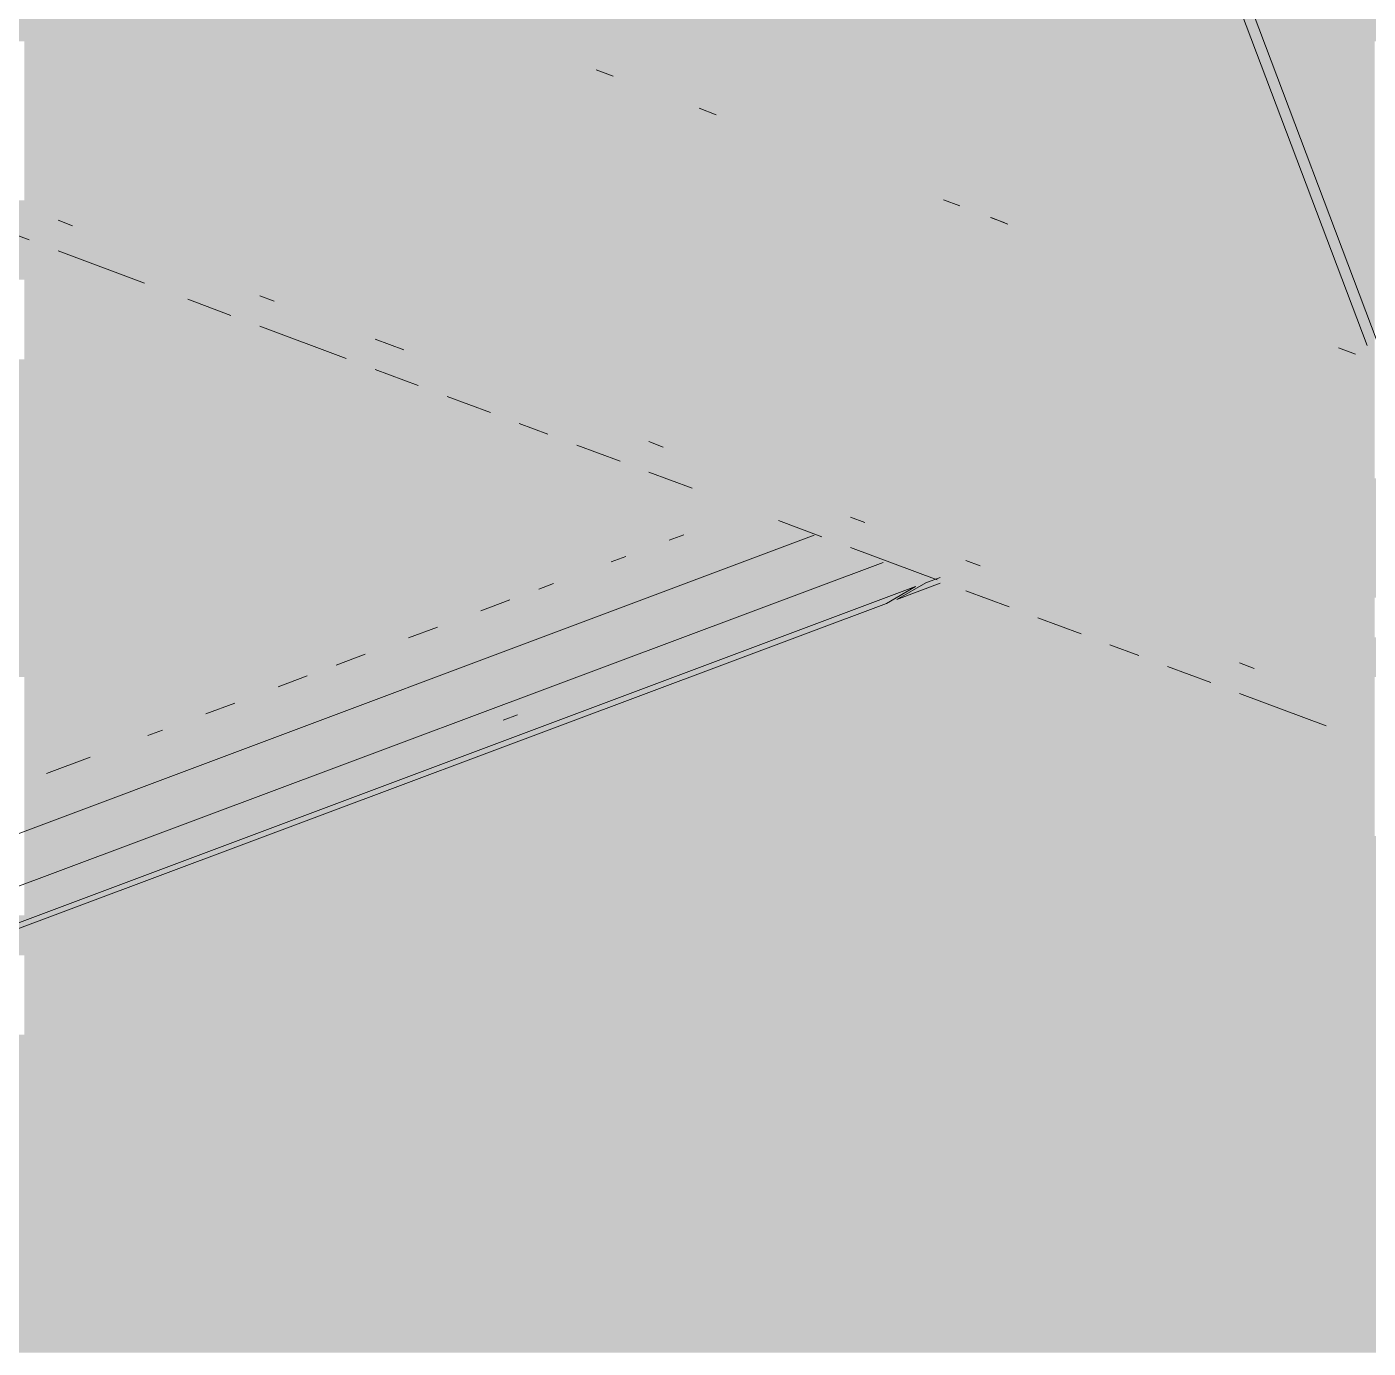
# Paper-space layout '03 3D Building and Roof' of a CAD drawing. Header units: millimetres. Extents: x 5 to 415, y 5 to 292.
# Drawn here: x 128.24 to 134.02, y 93.16 to 98.86 of the extents above; entities that cross this region are included whole.
import ezdxf

# ---------------------------------------------------------------- set-up
doc = ezdxf.new("R2010")
doc.units = ezdxf.units.MM
doc.layers.add('EXISTING', color=7, linetype='Continuous')
doc.layers.add('IMAGES', color=7, linetype='Continuous')

# ---------------------------------------------------------------- blocks, each defined once
blk = doc.blocks.new('SHEET_03')
at = {"layer": 'EXISTING', "color": 250, "lineweight": 9}
for p, q in [((134.0189, 97.4876), (133.3029, 99.383)), ((133.4955, 99.0075), (134.0633, 97.5042)), ((130.6921, 98.6777), (130.7661, 98.6499)), ((131.1365, 98.5112), (131.2105, 98.4835)), ((132.1919, 98.1158), (132.2613, 98.0898)), ((128.2463, 97.9434), (128.0598, 98.0133)), ((128.3707, 98.0279), (128.4328, 98.0046)), ((132.4566, 98.0167), (132.3937, 98.0403)), ((132.4002, 98.0378), (132.4696, 98.0118)), ((128.7437, 97.757), (128.3707, 97.8968)), ((129.2412, 97.7018), (129.3033, 97.6785)), ((129.1168, 97.6173), (128.9303, 97.6872)), ((129.6142, 97.4309), (129.2412, 97.5707)), ((129.7386, 97.5155), (129.8629, 97.4689)), ((133.8954, 97.4777), (133.9695, 97.4499)), ((129.9251, 97.3145), (129.7386, 97.3844)), ((130.236, 97.198), (130.0495, 97.2679)), ((130.4847, 97.1049), (130.3604, 97.1514)), ((130.92, 97.0729), (130.9821, 97.0496)), ((130.7956, 96.9884), (130.6091, 97.0583)), ((131.1065, 96.8719), (130.92, 96.9418)), ((131.6661, 96.6623), (131.4796, 96.7322)), ((131.7904, 96.7468), (131.8526, 96.7235)), ((123.9474, 93.7898), (131.6327, 96.6688)), ((131.0079, 96.6474), (131.0703, 96.6708)), ((132.1635, 96.476), (131.7904, 96.6157)), ((131.9304, 96.5519), (124.245, 93.6729)), ((130.7579, 96.5538), (130.8204, 96.5772)), ((132.2879, 96.5605), (132.35, 96.5372)), ((132.1145, 96.4639), (132.177, 96.4874)), ((124.5097, 93.6151), (132.0701, 96.4473)), ((130.4455, 96.4368), (130.508, 96.4602)), ((132.0701, 96.4473), (131.9451, 96.375)), ((131.9895, 96.3917), (132.1145, 96.4639)), ((131.9895, 96.3917), (132.177, 96.4619)), ((132.4744, 96.3595), (132.2879, 96.4294)), ((124.5097, 93.5897), (131.9451, 96.375)), ((130.1956, 96.3431), (130.3206, 96.3899)), ((132.7853, 96.243), (132.5988, 96.3129)), ((129.8832, 96.2261), (130.0081, 96.2729)), ((133.034, 96.1499), (132.9096, 96.1965)), ((129.5708, 96.1091), (129.6957, 96.1559)), ((133.3449, 96.0334), (133.1584, 96.1033)), ((133.4692, 96.1179), (133.5314, 96.0946)), ((129.3208, 96.0154), (129.4458, 96.0623)), ((133.8423, 95.8471), (133.4692, 95.9868)), ((129.0084, 95.8984), (129.1334, 95.9452)), ((130.291, 95.8712), (130.3535, 95.8946)), ((128.7585, 95.8048), (128.821, 95.8282)), ((128.3211, 95.6409), (128.5086, 95.7112))]:
    blk.add_line(p, q, dxfattribs=at)
at = {"layer": 'IMAGES', "color": 7}
for points in [[(127.7113, 98.8), (129.0822, 98.8), (127.7113, 98.9714), (129.0822, 98.9714)], [(129.0822, 98.8), (129.2536, 98.8), (129.0822, 98.9714), (129.2536, 98.9714)], [(129.2536, 98.8), (129.425, 98.8), (129.2536, 98.9714), (129.425, 98.9714)], [(129.425, 98.8), (129.5963, 98.8), (129.425, 98.9714), (129.5963, 98.9714)], [(129.5963, 98.8), (129.7677, 98.8), (129.5963, 98.9714), (129.7677, 98.9714)], [(129.7677, 98.8), (129.9391, 98.8), (129.7677, 98.9714), (129.9391, 98.9714)], [(129.9391, 98.8), (130.1104, 98.8), (129.9391, 98.9714), (130.1104, 98.9714)], [(130.1104, 98.8), (130.4532, 98.8), (130.1104, 98.9714), (130.4532, 98.9714)], [(130.4532, 98.8), (130.7959, 98.8), (130.4532, 98.9714), (130.7959, 98.9714)], [(130.7959, 98.8), (130.9672, 98.8), (130.7959, 98.9714), (130.9672, 98.9714)], [(130.9672, 98.8), (131.1386, 98.8), (130.9672, 98.9714), (131.1386, 98.9714)], [(131.1386, 98.8), (133.195, 98.8), (131.1386, 98.9714), (133.195, 98.9714)], [(133.195, 98.8), (133.3663, 98.8), (133.195, 98.9714), (133.3663, 98.9714)], [(133.3663, 98.8), (133.5377, 98.8), (133.3663, 98.9714), (133.5377, 98.9714)], [(133.5377, 98.8), (133.7091, 98.8), (133.5377, 98.9714), (133.7091, 98.9714)], [(133.7091, 98.8), (133.8804, 98.8), (133.7091, 98.9714), (133.8804, 98.9714)], [(133.8804, 98.8), (135.7654, 98.8), (133.8804, 98.9714), (135.7654, 98.9714)], [(128.2254, 98.6286), (128.5682, 98.6286), (128.2254, 98.8), (128.5682, 98.8)], [(128.5682, 98.6286), (129.5963, 98.6286), (128.5682, 98.8), (129.5963, 98.8)], [(129.5963, 98.6286), (129.7677, 98.6286), (129.5963, 98.8), (129.7677, 98.8)], [(129.7677, 98.6286), (129.9391, 98.6286), (129.7677, 98.8), (129.9391, 98.8)], [(129.9391, 98.6286), (130.1104, 98.6286), (129.9391, 98.8), (130.1104, 98.8)], [(130.1104, 98.6286), (130.2818, 98.6286), (130.1104, 98.8), (130.2818, 98.8)], [(130.2818, 98.6286), (130.6245, 98.6286), (130.2818, 98.8), (130.6245, 98.8)], [(130.6245, 98.6286), (130.7959, 98.6286), (130.6245, 98.8), (130.7959, 98.8)], [(130.7959, 98.6286), (130.9672, 98.6286), (130.7959, 98.8), (130.9672, 98.8)], [(130.9672, 98.6286), (131.1386, 98.6286), (130.9672, 98.8), (131.1386, 98.8)], [(131.1386, 98.6286), (131.31, 98.6286), (131.1386, 98.8), (131.31, 98.8)], [(131.31, 98.6286), (133.195, 98.6286), (131.31, 98.8), (133.195, 98.8)], [(133.195, 98.6286), (133.3663, 98.6286), (133.195, 98.8), (133.3663, 98.8)], [(133.3663, 98.6286), (133.5377, 98.6286), (133.3663, 98.8), (133.5377, 98.8)], [(133.5377, 98.6286), (133.7091, 98.6286), (133.5377, 98.8), (133.7091, 98.8)], [(133.7091, 98.6286), (133.8804, 98.6286), (133.7091, 98.8), (133.8804, 98.8)], [(133.8804, 98.6286), (134.0518, 98.6286), (133.8804, 98.8), (134.0518, 98.8)], [(128.2254, 98.4571), (128.3968, 98.4571), (128.2254, 98.6286), (128.3968, 98.6286)], [(128.3968, 98.4571), (128.5682, 98.4571), (128.3968, 98.6286), (128.5682, 98.6286)], [(128.5682, 98.4571), (128.7395, 98.4571), (128.5682, 98.6286), (128.7395, 98.6286)], [(128.7395, 98.4571), (130.1104, 98.4571), (128.7395, 98.6286), (130.1104, 98.6286)], [(130.1104, 98.4571), (130.2818, 98.4571), (130.1104, 98.6286), (130.2818, 98.6286)], [(130.2818, 98.4571), (130.4532, 98.4571), (130.2818, 98.6286), (130.4532, 98.6286)], [(130.4532, 98.4571), (130.6245, 98.4571), (130.4532, 98.6286), (130.6245, 98.6286)], [(130.6245, 98.4571), (130.7959, 98.4571), (130.6245, 98.6286), (130.7959, 98.6286)], [(130.7959, 98.4571), (130.9672, 98.4571), (130.7959, 98.6286), (130.9672, 98.6286)], [(130.9672, 98.4571), (131.1386, 98.4571), (130.9672, 98.6286), (131.1386, 98.6286)], [(131.1386, 98.4571), (131.31, 98.4571), (131.1386, 98.6286), (131.31, 98.6286)], [(131.31, 98.4571), (131.4813, 98.4571), (131.31, 98.6286), (131.4813, 98.6286)], [(131.4813, 98.4571), (131.8241, 98.4571), (131.4813, 98.6286), (131.8241, 98.6286)], [(131.8241, 98.4571), (133.3663, 98.4571), (131.8241, 98.6286), (133.3663, 98.6286)], [(133.3663, 98.4571), (133.5377, 98.4571), (133.3663, 98.6286), (133.5377, 98.6286)], [(133.5377, 98.4571), (133.7091, 98.4571), (133.5377, 98.6286), (133.7091, 98.6286)], [(133.7091, 98.4571), (133.8804, 98.4571), (133.7091, 98.6286), (133.8804, 98.6286)], [(133.8804, 98.2857), (134.0518, 98.2857), (133.8804, 98.6286), (134.0518, 98.6286)], [(128.2254, 98.2857), (128.3968, 98.2857), (128.2254, 98.4571), (128.3968, 98.4571)], [(128.3968, 98.2857), (128.5682, 98.2857), (128.3968, 98.4571), (128.5682, 98.4571)], [(128.5682, 98.2857), (130.4532, 98.2857), (128.5682, 98.4571), (130.4532, 98.4571)], [(130.4532, 98.2857), (130.7959, 98.2857), (130.4532, 98.4571), (130.7959, 98.4571)], [(130.7959, 98.2857), (130.9672, 98.2857), (130.7959, 98.4571), (130.9672, 98.4571)], [(130.9672, 98.2857), (131.1386, 98.2857), (130.9672, 98.4571), (131.1386, 98.4571)], [(131.1386, 98.2857), (131.31, 98.2857), (131.1386, 98.4571), (131.31, 98.4571)], [(131.31, 98.2857), (131.4813, 98.2857), (131.31, 98.4571), (131.4813, 98.4571)], [(131.4813, 98.2857), (131.6527, 98.2857), (131.4813, 98.4571), (131.6527, 98.4571)], [(131.6527, 98.2857), (131.8241, 98.2857), (131.6527, 98.4571), (131.8241, 98.4571)], [(131.8241, 98.2857), (131.9954, 98.2857), (131.8241, 98.4571), (131.9954, 98.4571)], [(131.9954, 98.2857), (132.1668, 98.2857), (131.9954, 98.4571), (132.1668, 98.4571)], [(132.1668, 98.2857), (133.3663, 98.2857), (132.1668, 98.4571), (133.3663, 98.4571)], [(133.3663, 98.2857), (133.5377, 98.2857), (133.3663, 98.4571), (133.5377, 98.4571)], [(133.5377, 98.2857), (133.7091, 98.2857), (133.5377, 98.4571), (133.7091, 98.4571)], [(133.7091, 98.2857), (133.8804, 98.2857), (133.7091, 98.4571), (133.8804, 98.4571)], [(128.2254, 98.1143), (128.3968, 98.1143), (128.2254, 98.2857), (128.3968, 98.2857)], [(128.3968, 98.1143), (128.5682, 98.1143), (128.3968, 98.2857), (128.5682, 98.2857)], [(128.5682, 98.1143), (128.9109, 98.1143), (128.5682, 98.2857), (128.9109, 98.2857)], [(128.9109, 98.1143), (129.2536, 98.1143), (128.9109, 98.2857), (129.2536, 98.2857)], [(129.2536, 98.1143), (130.9672, 98.1143), (129.2536, 98.2857), (130.9672, 98.2857)], [(130.9672, 98.1143), (131.1386, 98.1143), (130.9672, 98.2857), (131.1386, 98.2857)], [(131.1386, 98.1143), (131.31, 98.1143), (131.1386, 98.2857), (131.31, 98.2857)], [(131.31, 98.1143), (131.6527, 98.1143), (131.31, 98.2857), (131.6527, 98.2857)], [(131.6527, 98.1143), (131.8241, 98.1143), (131.6527, 98.2857), (131.8241, 98.2857)], [(131.8241, 98.1143), (131.9954, 98.1143), (131.8241, 98.2857), (131.9954, 98.2857)], [(131.9954, 97.9429), (132.1668, 97.9429), (131.9954, 98.2857), (132.1668, 98.2857)], [(132.1668, 98.1143), (132.8522, 98.1143), (132.1668, 98.2857), (132.8522, 98.2857)], [(132.8522, 98.1143), (133.5377, 98.1143), (132.8522, 98.2857), (133.5377, 98.2857)], [(133.5377, 98.1143), (133.7091, 98.1143), (133.5377, 98.2857), (133.7091, 98.2857)], [(133.7091, 98.1143), (133.8804, 98.1143), (133.7091, 98.2857), (133.8804, 98.2857)], [(133.8804, 98.1143), (134.0518, 98.1143), (133.8804, 98.2857), (134.0518, 98.2857)], [(127.8827, 97.9429), (128.3968, 97.9429), (127.8827, 98.1143), (128.3968, 98.1143)], [(128.3968, 97.9429), (128.5682, 97.9429), (128.3968, 98.1143), (128.5682, 98.1143)], [(128.5682, 97.9429), (128.7395, 97.9429), (128.5682, 98.1143), (128.7395, 98.1143)], [(128.7395, 97.9429), (128.9109, 97.9429), (128.7395, 98.1143), (128.9109, 98.1143)], [(128.9109, 97.9429), (129.425, 97.9429), (128.9109, 98.1143), (129.425, 98.1143)], [(129.425, 97.7714), (129.5963, 97.7714), (129.425, 98.1143), (129.5963, 98.1143)], [(129.5963, 97.9429), (129.7677, 97.9429), (129.5963, 98.1143), (129.7677, 98.1143)], [(129.7677, 97.7714), (129.9391, 97.7714), (129.7677, 98.1143), (129.9391, 98.1143)], [(129.9391, 97.9429), (130.2818, 97.9429), (129.9391, 98.1143), (130.2818, 98.1143)], [(130.2818, 97.9429), (131.31, 97.9429), (130.2818, 98.1143), (131.31, 98.1143)], [(131.31, 97.9429), (131.6527, 97.9429), (131.31, 98.1143), (131.6527, 98.1143)], [(131.6527, 97.9429), (131.8241, 97.9429), (131.6527, 98.1143), (131.8241, 98.1143)], [(131.8241, 97.9429), (131.9954, 97.9429), (131.8241, 98.1143), (131.9954, 98.1143)], [(132.1668, 97.9429), (132.3381, 97.9429), (132.1668, 98.1143), (132.3381, 98.1143)], [(132.3381, 97.9429), (132.5095, 97.9429), (132.3381, 98.1143), (132.5095, 98.1143)], [(132.5095, 97.9429), (132.6809, 97.9429), (132.5095, 98.1143), (132.6809, 98.1143)], [(132.6809, 97.9429), (132.8522, 97.9429), (132.6809, 98.1143), (132.8522, 98.1143)], [(132.8522, 97.9429), (133.0236, 97.9429), (132.8522, 98.1143), (133.0236, 98.1143)], [(133.0236, 97.9429), (133.5377, 97.9429), (133.0236, 98.1143), (133.5377, 98.1143)], [(133.5377, 97.9429), (133.7091, 97.9429), (133.5377, 98.1143), (133.7091, 98.1143)], [(133.7091, 97.9429), (133.8804, 97.9429), (133.7091, 98.1143), (133.8804, 98.1143)], [(133.8804, 97.9429), (134.0518, 97.9429), (133.8804, 98.1143), (134.0518, 98.1143)], [(128.0541, 97.7714), (128.3968, 97.7714), (128.0541, 97.9429), (128.3968, 97.9429)], [(128.3968, 97.7714), (128.5682, 97.7714), (128.3968, 97.9429), (128.5682, 97.9429)], [(128.5682, 97.6), (128.7395, 97.6), (128.5682, 97.9429), (128.7395, 97.9429)], [(128.7395, 97.7714), (128.9109, 97.7714), (128.7395, 97.9429), (128.9109, 97.9429)], [(128.9109, 97.7714), (129.0822, 97.7714), (128.9109, 97.9429), (129.0822, 97.9429)], [(129.0822, 97.7714), (129.425, 97.7714), (129.0822, 97.9429), (129.425, 97.9429)], [(129.5963, 97.7714), (129.7677, 97.7714), (129.5963, 97.9429), (129.7677, 97.9429)], [(129.9391, 97.7714), (130.1104, 97.7714), (129.9391, 97.9429), (130.1104, 97.9429)], [(130.1104, 97.7714), (130.2818, 97.7714), (130.1104, 97.9429), (130.2818, 97.9429)], [(130.2818, 97.7714), (130.4532, 97.7714), (130.2818, 97.9429), (130.4532, 97.9429)], [(130.4532, 97.7714), (131.8241, 97.7714), (130.4532, 97.9429), (131.8241, 97.9429)], [(131.8241, 97.7714), (131.9954, 97.7714), (131.8241, 97.9429), (131.9954, 97.9429)], [(131.9954, 97.7714), (132.1668, 97.7714), (131.9954, 97.9429), (132.1668, 97.9429)], [(132.1668, 97.7714), (132.3381, 97.7714), (132.1668, 97.9429), (132.3381, 97.9429)], [(132.3381, 97.7714), (132.5095, 97.7714), (132.3381, 97.9429), (132.5095, 97.9429)], [(132.5095, 97.7714), (132.8522, 97.7714), (132.5095, 97.9429), (132.8522, 97.9429)], [(132.8522, 97.6), (133.0236, 97.6), (132.8522, 97.9429), (133.0236, 97.9429)], [(133.0236, 97.7714), (133.3663, 97.7714), (133.0236, 97.9429), (133.3663, 97.9429)], [(133.3663, 97.7714), (133.7091, 97.7714), (133.3663, 97.9429), (133.7091, 97.9429)], [(133.7091, 97.7714), (133.8804, 97.7714), (133.7091, 97.9429), (133.8804, 97.9429)], [(133.8804, 97.7714), (134.0518, 97.7714), (133.8804, 97.9429), (134.0518, 97.9429)], [(128.2254, 97.6), (128.5682, 97.6), (128.2254, 97.7714), (128.5682, 97.7714)], [(128.7395, 97.6), (128.9109, 97.6), (128.7395, 97.7714), (128.9109, 97.7714)], [(128.9109, 97.6), (129.0822, 97.6), (128.9109, 97.7714), (129.0822, 97.7714)], [(129.0822, 97.6), (129.2536, 97.6), (129.0822, 97.7714), (129.2536, 97.7714)], [(129.2536, 97.6), (129.425, 97.6), (129.2536, 97.7714), (129.425, 97.7714)], [(129.425, 97.6), (129.5963, 97.6), (129.425, 97.7714), (129.5963, 97.7714)], [(129.5963, 97.6), (129.9391, 97.6), (129.5963, 97.7714), (129.9391, 97.7714)], [(129.9391, 97.6), (130.1104, 97.6), (129.9391, 97.7714), (130.1104, 97.7714)], [(130.1104, 97.6), (130.2818, 97.6), (130.1104, 97.7714), (130.2818, 97.7714)], [(130.2818, 97.6), (130.6245, 97.6), (130.2818, 97.7714), (130.6245, 97.7714)], [(130.6245, 97.6), (132.3381, 97.6), (130.6245, 97.7714), (132.3381, 97.7714)], [(132.3381, 97.6), (132.5095, 97.6), (132.3381, 97.7714), (132.5095, 97.7714)], [(132.5095, 97.6), (132.6809, 97.6), (132.5095, 97.7714), (132.6809, 97.7714)], [(132.6809, 97.6), (132.8522, 97.6), (132.6809, 97.7714), (132.8522, 97.7714)], [(133.0236, 97.6), (133.195, 97.6), (133.0236, 97.7714), (133.195, 97.7714)], [(133.195, 97.6), (133.3663, 97.6), (133.195, 97.7714), (133.3663, 97.7714)], [(133.3663, 97.6), (133.5377, 97.6), (133.3663, 97.7714), (133.5377, 97.7714)], [(133.5377, 97.6), (133.7091, 97.6), (133.5377, 97.7714), (133.7091, 97.7714)], [(133.7091, 97.6), (133.8804, 97.6), (133.7091, 97.7714), (133.8804, 97.7714)], [(133.8804, 97.2571), (134.0518, 97.2571), (133.8804, 97.7714), (134.0518, 97.7714)], [(128.2254, 97.4286), (128.5682, 97.4286), (128.2254, 97.6), (128.5682, 97.6)], [(128.5682, 97.4286), (128.9109, 97.4286), (128.5682, 97.6), (128.9109, 97.6)], [(128.9109, 97.4286), (129.0822, 97.4286), (128.9109, 97.6), (129.0822, 97.6)], [(129.0822, 97.4286), (129.2536, 97.4286), (129.0822, 97.6), (129.2536, 97.6)], [(129.2536, 97.4286), (129.425, 97.4286), (129.2536, 97.6), (129.425, 97.6)], [(129.425, 97.2571), (129.5963, 97.2571), (129.425, 97.6), (129.5963, 97.6)], [(129.5963, 97.4286), (129.9391, 97.4286), (129.5963, 97.6), (129.9391, 97.6)], [(129.9391, 97.4286), (130.2818, 97.4286), (129.9391, 97.6), (130.2818, 97.6)], [(130.2818, 97.4286), (130.4532, 97.4286), (130.2818, 97.6), (130.4532, 97.6)], [(130.4532, 97.4286), (130.7959, 97.4286), (130.4532, 97.6), (130.7959, 97.6)], [(130.7959, 97.4286), (130.9672, 97.4286), (130.7959, 97.6), (130.9672, 97.6)], [(130.9672, 97.4286), (131.1386, 97.4286), (130.9672, 97.6), (131.1386, 97.6)], [(131.1386, 97.4286), (132.6809, 97.4286), (131.1386, 97.6), (132.6809, 97.6)], [(132.6809, 97.4286), (133.0236, 97.4286), (132.6809, 97.6), (133.0236, 97.6)], [(133.0236, 97.4286), (133.195, 97.4286), (133.0236, 97.6), (133.195, 97.6)], [(133.195, 97.4286), (133.3663, 97.4286), (133.195, 97.6), (133.3663, 97.6)], [(133.3663, 97.4286), (133.7091, 97.4286), (133.3663, 97.6), (133.7091, 97.6)], [(133.7091, 97.4286), (133.8804, 97.4286), (133.7091, 97.6), (133.8804, 97.6)], [(124.9695, 97.2571), (128.9109, 97.2571), (124.9695, 97.4286), (128.9109, 97.4286)], [(128.9109, 97.2571), (129.0822, 97.2571), (128.9109, 97.4286), (129.0822, 97.4286)], [(129.0822, 97.2571), (129.2536, 97.2571), (129.0822, 97.4286), (129.2536, 97.4286)], [(129.2536, 97.2571), (129.425, 97.2571), (129.2536, 97.4286), (129.425, 97.4286)], [(129.5963, 97.2571), (129.7677, 97.2571), (129.5963, 97.4286), (129.7677, 97.4286)], [(129.7677, 97.2571), (129.9391, 97.2571), (129.7677, 97.4286), (129.9391, 97.4286)], [(129.9391, 97.0857), (130.1104, 97.0857), (129.9391, 97.4286), (130.1104, 97.4286)], [(130.1104, 97.2571), (130.2818, 97.2571), (130.1104, 97.4286), (130.2818, 97.4286)], [(130.2818, 97.2571), (130.4532, 97.2571), (130.2818, 97.4286), (130.4532, 97.4286)], [(130.4532, 97.2571), (130.6245, 97.2571), (130.4532, 97.4286), (130.6245, 97.4286)], [(130.6245, 97.2571), (130.9672, 97.2571), (130.6245, 97.4286), (130.9672, 97.4286)], [(130.9672, 97.2571), (131.1386, 97.2571), (130.9672, 97.4286), (131.1386, 97.4286)], [(131.1386, 97.2571), (131.4813, 97.2571), (131.1386, 97.4286), (131.4813, 97.4286)], [(131.4813, 97.2571), (133.195, 97.2571), (131.4813, 97.4286), (133.195, 97.4286)], [(133.195, 97.2571), (133.3663, 97.2571), (133.195, 97.4286), (133.3663, 97.4286)], [(133.3663, 97.2571), (133.5377, 97.2571), (133.3663, 97.4286), (133.5377, 97.4286)], [(133.5377, 97.2571), (133.7091, 97.2571), (133.5377, 97.4286), (133.7091, 97.4286)], [(133.7091, 97.2571), (133.8804, 97.2571), (133.7091, 97.4286), (133.8804, 97.4286)], [(124.6268, 97.0857), (129.425, 97.0857), (124.6268, 97.2571), (129.425, 97.2571)], [(129.425, 97.0857), (129.7677, 97.0857), (129.425, 97.2571), (129.7677, 97.2571)], [(129.7677, 97.0857), (129.9391, 97.0857), (129.7677, 97.2571), (129.9391, 97.2571)], [(130.1104, 97.0857), (130.2818, 97.0857), (130.1104, 97.2571), (130.2818, 97.2571)], [(130.2818, 97.0857), (130.4532, 97.0857), (130.2818, 97.2571), (130.4532, 97.2571)], [(130.4532, 97.0857), (130.6245, 97.0857), (130.4532, 97.2571), (130.6245, 97.2571)], [(130.6245, 97.0857), (130.7959, 97.0857), (130.6245, 97.2571), (130.7959, 97.2571)], [(130.7959, 97.0857), (130.9672, 97.0857), (130.7959, 97.2571), (130.9672, 97.2571)], [(130.9672, 97.0857), (131.31, 97.0857), (130.9672, 97.2571), (131.31, 97.2571)], [(131.31, 97.0857), (131.4813, 97.0857), (131.31, 97.2571), (131.4813, 97.2571)], [(131.4813, 97.0857), (131.6527, 97.0857), (131.4813, 97.2571), (131.6527, 97.2571)], [(131.6527, 97.0857), (131.8241, 97.0857), (131.6527, 97.2571), (131.8241, 97.2571)], [(131.8241, 97.0857), (131.9954, 97.0857), (131.8241, 97.2571), (131.9954, 97.2571)], [(131.9954, 97.0857), (132.1668, 97.0857), (131.9954, 97.2571), (132.1668, 97.2571)], [(132.1668, 97.0857), (133.7091, 97.0857), (132.1668, 97.2571), (133.7091, 97.2571)], [(133.7091, 97.0857), (133.8804, 97.0857), (133.7091, 97.2571), (133.8804, 97.2571)], [(133.8804, 97.0857), (134.0518, 97.0857), (133.8804, 97.2571), (134.0518, 97.2571)], [(124.2841, 96.9143), (129.7677, 96.9143), (124.2841, 97.0857), (129.7677, 97.0857)], [(129.7677, 96.9143), (129.9391, 96.9143), (129.7677, 97.0857), (129.9391, 97.0857)], [(129.9391, 96.9143), (130.1104, 96.9143), (129.9391, 97.0857), (130.1104, 97.0857)], [(130.1104, 96.9143), (130.2818, 96.9143), (130.1104, 97.0857), (130.2818, 97.0857)], [(130.2818, 96.9143), (130.6245, 96.9143), (130.2818, 97.0857), (130.6245, 97.0857)], [(130.6245, 96.9143), (130.7959, 96.9143), (130.6245, 97.0857), (130.7959, 97.0857)], [(130.7959, 96.9143), (131.1386, 96.9143), (130.7959, 97.0857), (131.1386, 97.0857)], [(131.1386, 96.9143), (131.31, 96.9143), (131.1386, 97.0857), (131.31, 97.0857)], [(131.31, 96.9143), (131.4813, 96.9143), (131.31, 97.0857), (131.4813, 97.0857)], [(131.4813, 96.9143), (132.3381, 96.9143), (131.4813, 97.0857), (132.3381, 97.0857)], [(132.3381, 96.9143), (132.5095, 96.9143), (132.3381, 97.0857), (132.5095, 97.0857)], [(132.5095, 96.9143), (134.0518, 96.9143), (132.5095, 97.0857), (134.0518, 97.0857)], [(123.5986, 96.7429), (130.2818, 96.7429), (123.5986, 96.9143), (130.2818, 96.9143)], [(130.2818, 96.7429), (130.6245, 96.7429), (130.2818, 96.9143), (130.6245, 96.9143)], [(130.6245, 96.7429), (130.7959, 96.7429), (130.6245, 96.9143), (130.7959, 96.9143)], [(130.7959, 96.7429), (130.9672, 96.7429), (130.7959, 96.9143), (130.9672, 96.9143)], [(130.9672, 96.7429), (131.1386, 96.7429), (130.9672, 96.9143), (131.1386, 96.9143)], [(131.1386, 96.7429), (131.31, 96.7429), (131.1386, 96.9143), (131.31, 96.9143)], [(131.31, 96.7429), (131.4813, 96.7429), (131.31, 96.9143), (131.4813, 96.9143)], [(131.4813, 96.7429), (131.6527, 96.7429), (131.4813, 96.9143), (131.6527, 96.9143)], [(131.6527, 96.7429), (131.9954, 96.7429), (131.6527, 96.9143), (131.9954, 96.9143)], [(131.9954, 96.7429), (132.5095, 96.7429), (131.9954, 96.9143), (132.5095, 96.9143)], [(132.5095, 96.7429), (132.6809, 96.7429), (132.5095, 96.9143), (132.6809, 96.9143)], [(132.6809, 96.7429), (132.8522, 96.7429), (132.6809, 96.9143), (132.8522, 96.9143)], [(132.8522, 96.7429), (133.3663, 96.7429), (132.8522, 96.9143), (133.3663, 96.9143)], [(133.3663, 96.7429), (133.5377, 96.7429), (133.3663, 96.9143), (133.5377, 96.9143)], [(133.5377, 96.7429), (134.5659, 96.7429), (133.5377, 96.9143), (134.5659, 96.9143)], [(123.2559, 96.5714), (130.1104, 96.5714), (123.2559, 96.7429), (130.1104, 96.7429)], [(130.1104, 96.5714), (130.2818, 96.5714), (130.1104, 96.7429), (130.2818, 96.7429)], [(130.2818, 96.5714), (130.4532, 96.5714), (130.2818, 96.7429), (130.4532, 96.7429)], [(130.4532, 96.5714), (130.6245, 96.5714), (130.4532, 96.7429), (130.6245, 96.7429)], [(130.6245, 96.5714), (130.7959, 96.5714), (130.6245, 96.7429), (130.7959, 96.7429)], [(130.7959, 96.5714), (130.9672, 96.5714), (130.7959, 96.7429), (130.9672, 96.7429)], [(130.9672, 96.5714), (131.1386, 96.5714), (130.9672, 96.7429), (131.1386, 96.7429)], [(131.1386, 96.5714), (131.31, 96.5714), (131.1386, 96.7429), (131.31, 96.7429)], [(131.31, 96.5714), (131.4813, 96.5714), (131.31, 96.7429), (131.4813, 96.7429)], [(131.4813, 96.5714), (131.6527, 96.5714), (131.4813, 96.7429), (131.6527, 96.7429)], [(131.6527, 96.5714), (131.8241, 96.5714), (131.6527, 96.7429), (131.8241, 96.7429)], [(131.8241, 96.4), (131.9954, 96.4), (131.8241, 96.7429), (131.9954, 96.7429)], [(131.9954, 96.5714), (132.1668, 96.5714), (131.9954, 96.7429), (132.1668, 96.7429)], [(132.1668, 96.5714), (132.5095, 96.5714), (132.1668, 96.7429), (132.5095, 96.7429)], [(132.5095, 96.5714), (132.6809, 96.5714), (132.5095, 96.7429), (132.6809, 96.7429)], [(132.6809, 96.5714), (133.195, 96.5714), (132.6809, 96.7429), (133.195, 96.7429)], [(133.195, 96.5714), (133.3663, 96.5714), (133.195, 96.7429), (133.3663, 96.7429)], [(133.3663, 96.5714), (133.5377, 96.5714), (133.3663, 96.7429), (133.5377, 96.7429)], [(133.5377, 96.5714), (133.7091, 96.5714), (133.5377, 96.7429), (133.7091, 96.7429)], [(133.7091, 96.5714), (134.9086, 96.5714), (133.7091, 96.7429), (134.9086, 96.7429)], [(122.7418, 96.4), (129.425, 96.4), (122.7418, 96.5714), (129.425, 96.5714)], [(129.425, 96.4), (129.7677, 96.4), (129.425, 96.5714), (129.7677, 96.5714)], [(129.7677, 96.4), (129.9391, 96.4), (129.7677, 96.5714), (129.9391, 96.5714)], [(129.9391, 96.4), (130.1104, 96.4), (129.9391, 96.5714), (130.1104, 96.5714)], [(130.1104, 96.4), (130.2818, 96.4), (130.1104, 96.5714), (130.2818, 96.5714)], [(130.2818, 96.4), (130.4532, 96.4), (130.2818, 96.5714), (130.4532, 96.5714)], [(130.4532, 96.4), (130.6245, 96.4), (130.4532, 96.5714), (130.6245, 96.5714)], [(130.6245, 96.4), (131.31, 96.4), (130.6245, 96.5714), (131.31, 96.5714)], [(131.31, 96.4), (131.4813, 96.4), (131.31, 96.5714), (131.4813, 96.5714)], [(131.4813, 96.4), (131.8241, 96.4), (131.4813, 96.5714), (131.8241, 96.5714)], [(131.9954, 96.2286), (132.1668, 96.2286), (131.9954, 96.5714), (132.1668, 96.5714)], [(132.1668, 96.4), (132.3381, 96.4), (132.1668, 96.5714), (132.3381, 96.5714)], [(132.3381, 96.4), (132.5095, 96.4), (132.3381, 96.5714), (132.5095, 96.5714)], [(132.5095, 96.4), (132.6809, 96.4), (132.5095, 96.5714), (132.6809, 96.5714)], [(132.6809, 96.4), (133.0236, 96.4), (132.6809, 96.5714), (133.0236, 96.5714)], [(133.0236, 96.4), (133.3663, 96.4), (133.0236, 96.5714), (133.3663, 96.5714)], [(133.3663, 96.4), (133.5377, 96.4), (133.3663, 96.5714), (133.5377, 96.5714)], [(133.5377, 96.4), (133.7091, 96.4), (133.5377, 96.5714), (133.7091, 96.5714)], [(133.7091, 96.4), (135.594, 96.4), (133.7091, 96.5714), (135.594, 96.5714)], [(122.2277, 96.2286), (129.2536, 96.2286), (122.2277, 96.4), (129.2536, 96.4)], [(129.2536, 96.2286), (129.425, 96.2286), (129.2536, 96.4), (129.425, 96.4)], [(129.425, 96.2286), (129.5963, 96.2286), (129.425, 96.4), (129.5963, 96.4)], [(129.5963, 96.2286), (129.9391, 96.2286), (129.5963, 96.4), (129.9391, 96.4)], [(129.9391, 96.2286), (130.1104, 96.2286), (129.9391, 96.4), (130.1104, 96.4)], [(130.1104, 96.2286), (130.2818, 96.2286), (130.1104, 96.4), (130.2818, 96.4)], [(130.2818, 96.2286), (130.4532, 96.2286), (130.2818, 96.4), (130.4532, 96.4)], [(130.4532, 96.2286), (130.7959, 96.2286), (130.4532, 96.4), (130.7959, 96.4)], [(130.7959, 96.0571), (131.1386, 96.0571), (130.7959, 96.4), (131.1386, 96.4)], [(131.1386, 96.2286), (131.31, 96.2286), (131.1386, 96.4), (131.31, 96.4)], [(131.31, 96.2286), (131.6527, 96.2286), (131.31, 96.4), (131.6527, 96.4)], [(131.6527, 96.2286), (131.9954, 96.2286), (131.6527, 96.4), (131.9954, 96.4)], [(132.1668, 96.2286), (132.3381, 96.2286), (132.1668, 96.4), (132.3381, 96.4)], [(132.3381, 96.2286), (132.8522, 96.2286), (132.3381, 96.4), (132.8522, 96.4)], [(132.8522, 96.2286), (133.0236, 96.2286), (132.8522, 96.4), (133.0236, 96.4)], [(133.0236, 96.2286), (133.195, 96.2286), (133.0236, 96.4), (133.195, 96.4)], [(133.195, 96.2286), (133.3663, 96.2286), (133.195, 96.4), (133.3663, 96.4)], [(133.3663, 96.2286), (133.5377, 96.2286), (133.3663, 96.4), (133.5377, 96.4)], [(133.5377, 96.2286), (134.0518, 96.2286), (133.5377, 96.4), (134.0518, 96.4)], [(121.885, 96.0571), (128.5682, 96.0571), (121.885, 96.2286), (128.5682, 96.2286)], [(128.5682, 96.0571), (129.0822, 96.0571), (128.5682, 96.2286), (129.0822, 96.2286)], [(129.0822, 96.0571), (129.5963, 96.0571), (129.0822, 96.2286), (129.5963, 96.2286)], [(129.5963, 96.0571), (129.7677, 96.0571), (129.5963, 96.2286), (129.7677, 96.2286)], [(129.7677, 96.0571), (129.9391, 96.0571), (129.7677, 96.2286), (129.9391, 96.2286)], [(129.9391, 96.0571), (130.1104, 96.0571), (129.9391, 96.2286), (130.1104, 96.2286)], [(130.1104, 96.0571), (130.2818, 96.0571), (130.1104, 96.2286), (130.2818, 96.2286)], [(130.2818, 96.0571), (130.7959, 96.0571), (130.2818, 96.2286), (130.7959, 96.2286)], [(131.1386, 96.0571), (131.6527, 96.0571), (131.1386, 96.2286), (131.6527, 96.2286)], [(131.6527, 96.0571), (131.8241, 96.0571), (131.6527, 96.2286), (131.8241, 96.2286)], [(131.8241, 96.0571), (131.9954, 96.0571), (131.8241, 96.2286), (131.9954, 96.2286)], [(131.9954, 96.0571), (132.5095, 96.0571), (131.9954, 96.2286), (132.5095, 96.2286)], [(132.5095, 96.0571), (132.8522, 96.0571), (132.5095, 96.2286), (132.8522, 96.2286)], [(132.8522, 96.0571), (133.0236, 96.0571), (132.8522, 96.2286), (133.0236, 96.2286)], [(133.0236, 96.0571), (133.5377, 96.0571), (133.0236, 96.2286), (133.5377, 96.2286)], [(133.5377, 96.0571), (133.7091, 96.0571), (133.5377, 96.2286), (133.7091, 96.2286)], [(133.7091, 96.0571), (133.8804, 96.0571), (133.7091, 96.2286), (133.8804, 96.2286)], [(133.8804, 96.0571), (134.3945, 96.0571), (133.8804, 96.2286), (134.3945, 96.2286)], [(128.2254, 95.8857), (128.3968, 95.8857), (128.2254, 96.0571), (128.3968, 96.0571)], [(128.3968, 95.8857), (128.5682, 95.8857), (128.3968, 96.0571), (128.5682, 96.0571)], [(128.5682, 95.8857), (128.7395, 95.8857), (128.5682, 96.0571), (128.7395, 96.0571)], [(128.7395, 95.8857), (128.9109, 95.8857), (128.7395, 96.0571), (128.9109, 96.0571)], [(128.9109, 95.8857), (129.0822, 95.8857), (128.9109, 96.0571), (129.0822, 96.0571)], [(129.0822, 95.8857), (129.425, 95.8857), (129.0822, 96.0571), (129.425, 96.0571)], [(129.425, 95.8857), (129.5963, 95.8857), (129.425, 96.0571), (129.5963, 96.0571)], [(129.5963, 95.8857), (129.9391, 95.8857), (129.5963, 96.0571), (129.9391, 96.0571)], [(129.9391, 95.7143), (130.1104, 95.7143), (129.9391, 96.0571), (130.1104, 96.0571)], [(130.1104, 95.8857), (130.2818, 95.8857), (130.1104, 96.0571), (130.2818, 96.0571)], [(130.2818, 95.8857), (130.4532, 95.8857), (130.2818, 96.0571), (130.4532, 96.0571)], [(130.4532, 95.8857), (130.7959, 95.8857), (130.4532, 96.0571), (130.7959, 96.0571)], [(130.7959, 95.8857), (130.9672, 95.8857), (130.7959, 96.0571), (130.9672, 96.0571)], [(130.9672, 95.8857), (131.1386, 95.8857), (130.9672, 96.0571), (131.1386, 96.0571)], [(131.1386, 95.8857), (131.31, 95.8857), (131.1386, 96.0571), (131.31, 96.0571)], [(131.31, 95.8857), (131.6527, 95.8857), (131.31, 96.0571), (131.6527, 96.0571)], [(131.6527, 95.8857), (131.8241, 95.8857), (131.6527, 96.0571), (131.8241, 96.0571)], [(131.8241, 95.8857), (132.5095, 95.8857), (131.8241, 96.0571), (132.5095, 96.0571)], [(132.5095, 95.8857), (132.8522, 95.8857), (132.5095, 96.0571), (132.8522, 96.0571)], [(132.8522, 95.8857), (133.0236, 95.8857), (132.8522, 96.0571), (133.0236, 96.0571)], [(133.0236, 95.8857), (133.195, 95.8857), (133.0236, 96.0571), (133.195, 96.0571)], [(133.195, 95.8857), (133.5377, 95.8857), (133.195, 96.0571), (133.5377, 96.0571)], [(133.5377, 95.8857), (133.7091, 95.8857), (133.5377, 96.0571), (133.7091, 96.0571)], [(133.7091, 95.8857), (133.8804, 95.8857), (133.7091, 96.0571), (133.8804, 96.0571)], [(133.8804, 95.8857), (134.0518, 95.8857), (133.8804, 96.0571), (134.0518, 96.0571)], [(128.2254, 95.7143), (128.3968, 95.7143), (128.2254, 95.8857), (128.3968, 95.8857)], [(128.3968, 95.7143), (128.5682, 95.7143), (128.3968, 95.8857), (128.5682, 95.8857)], [(128.5682, 95.7143), (128.7395, 95.7143), (128.5682, 95.8857), (128.7395, 95.8857)], [(128.7395, 95.7143), (129.2536, 95.7143), (128.7395, 95.8857), (129.2536, 95.8857)], [(129.2536, 95.7143), (129.425, 95.7143), (129.2536, 95.8857), (129.425, 95.8857)], [(129.425, 95.7143), (129.9391, 95.7143), (129.425, 95.8857), (129.9391, 95.8857)], [(130.1104, 95.7143), (130.6245, 95.7143), (130.1104, 95.8857), (130.6245, 95.8857)], [(130.6245, 95.7143), (130.7959, 95.7143), (130.6245, 95.8857), (130.7959, 95.8857)], [(130.7959, 95.7143), (130.9672, 95.7143), (130.7959, 95.8857), (130.9672, 95.8857)], [(130.9672, 95.7143), (131.1386, 95.7143), (130.9672, 95.8857), (131.1386, 95.8857)], [(131.1386, 95.7143), (131.31, 95.7143), (131.1386, 95.8857), (131.31, 95.8857)], [(131.31, 95.7143), (131.6527, 95.7143), (131.31, 95.8857), (131.6527, 95.8857)], [(131.6527, 95.7143), (132.8522, 95.7143), (131.6527, 95.8857), (132.8522, 95.8857)], [(132.8522, 95.7143), (133.0236, 95.7143), (132.8522, 95.8857), (133.0236, 95.8857)], [(133.0236, 95.7143), (133.195, 95.7143), (133.0236, 95.8857), (133.195, 95.8857)], [(133.195, 95.7143), (133.3663, 95.7143), (133.195, 95.8857), (133.3663, 95.8857)], [(133.3663, 95.7143), (133.5377, 95.7143), (133.3663, 95.8857), (133.5377, 95.8857)], [(133.5377, 95.7143), (133.7091, 95.7143), (133.5377, 95.8857), (133.7091, 95.8857)], [(133.7091, 95.7143), (133.8804, 95.7143), (133.7091, 95.8857), (133.8804, 95.8857)], [(133.8804, 95.5429), (134.0518, 95.5429), (133.8804, 95.8857), (134.0518, 95.8857)], [(128.2254, 95.2), (128.3968, 95.2), (128.2254, 95.7143), (128.3968, 95.7143)], [(128.3968, 95.3714), (128.5682, 95.3714), (128.3968, 95.7143), (128.5682, 95.7143)], [(128.5682, 95.5429), (128.7395, 95.5429), (128.5682, 95.7143), (128.7395, 95.7143)], [(128.7395, 95.5429), (128.9109, 95.5429), (128.7395, 95.7143), (128.9109, 95.7143)], [(128.9109, 95.5429), (129.0822, 95.5429), (128.9109, 95.7143), (129.0822, 95.7143)], [(129.0822, 95.5429), (129.5963, 95.5429), (129.0822, 95.7143), (129.5963, 95.7143)], [(129.5963, 95.5429), (129.9391, 95.5429), (129.5963, 95.7143), (129.9391, 95.7143)], [(129.9391, 95.5429), (130.1104, 95.5429), (129.9391, 95.7143), (130.1104, 95.7143)], [(130.1104, 95.5429), (130.4532, 95.5429), (130.1104, 95.7143), (130.4532, 95.7143)], [(130.4532, 95.5429), (130.6245, 95.5429), (130.4532, 95.7143), (130.6245, 95.7143)], [(130.6245, 95.5429), (130.7959, 95.5429), (130.6245, 95.7143), (130.7959, 95.7143)], [(130.7959, 95.5429), (131.1386, 95.5429), (130.7959, 95.7143), (131.1386, 95.7143)], [(131.1386, 95.5429), (133.3663, 95.5429), (131.1386, 95.7143), (133.3663, 95.7143)], [(133.3663, 95.5429), (133.7091, 95.5429), (133.3663, 95.7143), (133.7091, 95.7143)], [(133.7091, 95.5429), (133.8804, 95.5429), (133.7091, 95.7143), (133.8804, 95.7143)], [(128.5682, 95.3714), (128.7395, 95.3714), (128.5682, 95.5429), (128.7395, 95.5429)], [(128.7395, 95.3714), (129.0822, 95.3714), (128.7395, 95.5429), (129.0822, 95.5429)], [(129.0822, 95.3714), (129.2536, 95.3714), (129.0822, 95.5429), (129.2536, 95.5429)], [(129.2536, 95.3714), (129.7677, 95.3714), (129.2536, 95.5429), (129.7677, 95.5429)], [(129.7677, 95.3714), (129.9391, 95.3714), (129.7677, 95.5429), (129.9391, 95.5429)], [(129.9391, 95.3714), (130.1104, 95.3714), (129.9391, 95.5429), (130.1104, 95.5429)], [(130.1104, 95.3714), (130.2818, 95.3714), (130.1104, 95.5429), (130.2818, 95.5429)], [(130.2818, 95.3714), (130.4532, 95.3714), (130.2818, 95.5429), (130.4532, 95.5429)], [(130.4532, 95.3714), (134.0518, 95.3714), (130.4532, 95.5429), (134.0518, 95.5429)], [(128.3968, 95.2), (128.9109, 95.2), (128.3968, 95.3714), (128.9109, 95.3714)], [(128.9109, 95.2), (129.2536, 95.2), (128.9109, 95.3714), (129.2536, 95.3714)], [(129.2536, 95.2), (129.425, 95.2), (129.2536, 95.3714), (129.425, 95.3714)], [(129.425, 95.2), (129.5963, 95.2), (129.425, 95.3714), (129.5963, 95.3714)], [(129.5963, 95.2), (129.7677, 95.2), (129.5963, 95.3714), (129.7677, 95.3714)], [(129.7677, 95.2), (129.9391, 95.2), (129.7677, 95.3714), (129.9391, 95.3714)], [(129.9391, 95.2), (130.1104, 95.2), (129.9391, 95.3714), (130.1104, 95.3714)], [(130.1104, 95.2), (134.3945, 95.2), (130.1104, 95.3714), (134.3945, 95.3714)], [(128.2254, 95.0286), (128.7395, 95.0286), (128.2254, 95.2), (128.7395, 95.2)], [(128.7395, 95.0286), (129.0822, 95.0286), (128.7395, 95.2), (129.0822, 95.2)], [(129.0822, 95.0286), (129.2536, 95.0286), (129.0822, 95.2), (129.2536, 95.2)], [(129.2536, 95.0286), (129.5963, 95.0286), (129.2536, 95.2), (129.5963, 95.2)], [(129.5963, 95.0286), (134.9086, 95.0286), (129.5963, 95.2), (134.9086, 95.2)], [(127.8827, 94.8571), (128.3968, 94.8571), (127.8827, 95.0286), (128.3968, 95.0286)], [(128.3968, 94.8571), (128.5682, 94.8571), (128.3968, 95.0286), (128.5682, 95.0286)], [(128.5682, 94.8571), (128.7395, 94.8571), (128.5682, 95.0286), (128.7395, 95.0286)], [(128.7395, 94.8571), (128.9109, 94.8571), (128.7395, 95.0286), (128.9109, 95.0286)], [(128.9109, 94.8571), (129.0822, 94.8571), (128.9109, 95.0286), (129.0822, 95.0286)], [(129.0822, 94.8571), (129.2536, 94.8571), (129.0822, 95.0286), (129.2536, 95.0286)], [(129.2536, 94.8571), (135.2513, 94.8571), (129.2536, 95.0286), (135.2513, 95.0286)], [(128.2254, 94.6857), (128.3968, 94.6857), (128.2254, 94.8571), (128.3968, 94.8571)], [(128.3968, 94.6857), (128.7395, 94.6857), (128.3968, 94.8571), (128.7395, 94.8571)], [(128.7395, 94.6857), (135.7654, 94.6857), (128.7395, 94.8571), (135.7654, 94.8571)], [(128.2254, 94.5143), (136.2795, 94.5143), (128.2254, 94.6857), (136.2795, 94.6857)], [(127.8827, 94.3429), (136.6222, 94.3429), (127.8827, 94.5143), (136.6222, 94.5143)], [(127.3686, 94.1714), (137.1363, 94.1714), (127.3686, 94.3429), (137.1363, 94.3429)], [(126.8545, 94), (137.6504, 94), (126.8545, 94.1714), (137.6504, 94.1714)], [(126.5118, 93.8286), (137.9931, 93.8286), (126.5118, 94), (137.9931, 94)], [(125.9977, 93.6571), (138.5072, 93.6571), (125.9977, 93.8286), (138.5072, 93.8286)], [(125.4836, 93.4857), (138.8499, 93.4857), (125.4836, 93.6571), (138.8499, 93.6571)], [(125.8263, 93.3143), (139.364, 93.3143), (125.8263, 93.4857), (139.364, 93.4857)], [(126.3404, 93.1429), (139.8781, 93.1429), (126.3404, 93.3143), (139.8781, 93.3143)]]:
    blk.add_solid(points, dxfattribs=at)

psp = doc.layouts.new('03 3D Building and Roof')

# ---------------------------------------------------------------- block references
psp.add_blockref('SHEET_03', (0, 0))

doc.saveas('drawing.dxf')
